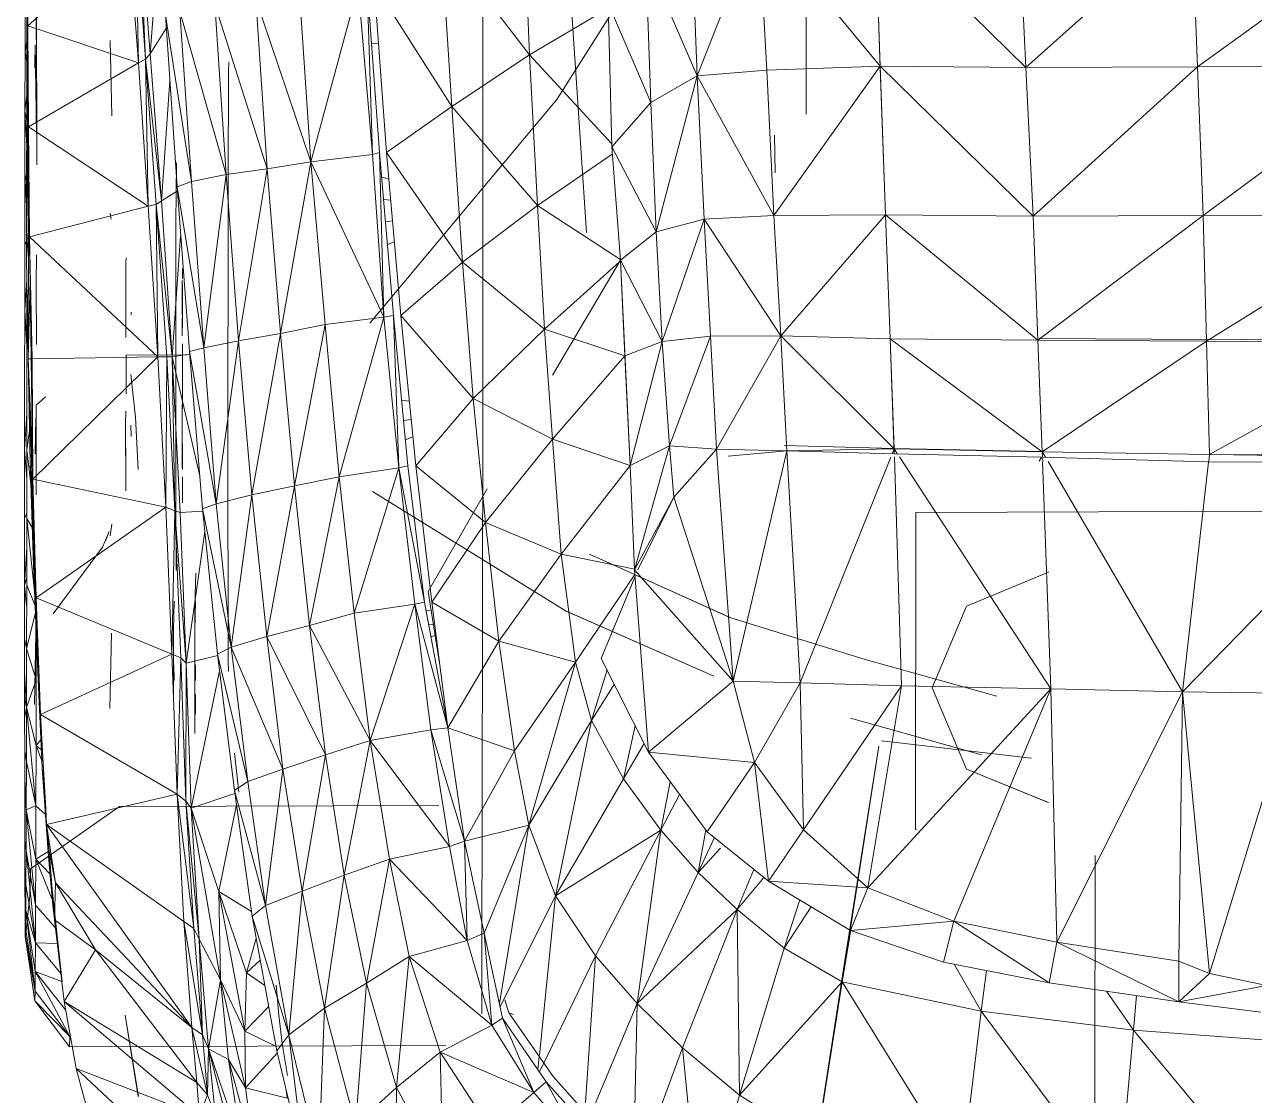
# Model space of a CAD drawing. Header units: inches. Extents: x -4830 to -242, y 9551 to 12925.
# Drawn here: x -4204.47 to -4177.73, y 10586.24 to 10609.52 of the extents above; entities that cross this region are included whole.
import ezdxf

# ---------------------------------------------------------------- set-up
doc = ezdxf.new("R2010")
doc.units = ezdxf.units.IN
doc.header["$MEASUREMENT"] = 0
for name, color, linetype, lineweight in [('0-1', 7, 'Continuous', 5), ('0-2', 7, 'Continuous', 9), ('A-GENM', 5, 'Continuous', 9)]:
    doc.layers.add(name, color=color, linetype=linetype, lineweight=lineweight)

# ---------------------------------------------------------------- blocks, each defined once
blk = doc.blocks.new('Land_Rover_Evoque_-_SUV_Car_Vehicle_Automobile_13067 - Land Rover EVOQUE_dwg-V132-FLOOR PLAN - 2ND FLOOR')
at = {"layer": 'A-GENM'}
for p, q in [((-0.70493, -0.70221), (-0.70488, -0.78237)), ((-0.68301, -0.70362), (-0.67916, -0.79449)), ((-0.66, -0.70821), (-0.64772, -0.89252)), ((-0.88853, -0.79396), (-0.88258, -0.71785)), ((-0.31355, -0.71899), (-0.40542, -0.80144)), ((-0.31068, -0.80109), (-0.31355, -0.71899)), ((-0.89641, -0.72459), (-0.89101, -0.79689)), ((-0.89641, -0.72459), (-0.89496, -0.79888)), ((-0.89444, -0.71971), (-0.89101, -0.79689)), ((-0.89444, -0.71971), (-0.88853, -0.79396)), ((-0.66407, -0.81902), (-0.60313, -0.72303)), ((-0.58661, -0.80599), (-0.58998, -0.72095)), ((-0.55266, -0.71985), (-0.58661, -0.80599)), ((-0.4857, -0.80074), (-0.55266, -0.71985)), ((-0.55266, -0.71985), (-0.5483, -0.80293)), ((-0.40542, -0.80144), (-0.48858, -0.71963)), ((-0.48858, -0.71963), (-0.4857, -0.80074)), ((-0.48858, -0.71963), (-0.4857, -0.80172)), ((-0.40542, -0.80144), (-0.40905, -0.71935)), ((-0.31068, -0.80109), (-0.19796, -0.71956)), ((-0.95607, -0.77845), (-0.9556, -0.72763)), ((-0.90035, -0.72849), (-0.95607, -0.77845)), ((-0.90035, -0.72849), (-0.89496, -0.79888)), ((-0.72787, -0.73105), (-0.67916, -0.79449)), ((-0.72787, -0.73105), (-0.72204, -0.82292)), ((-0.95098, -0.85518), (-0.9514, -0.73475)), ((-0.58661, -0.80599), (-0.61507, -0.74059)), ((-0.6122, -0.8207), (-0.61507, -0.74059)), ((-0.95098, -0.85518), (-0.95147, -0.75814)), ((-0.80614, -0.75961), (-0.7998, -0.85341)), ((-0.7998, -0.85341), (-0.77371, -0.7566)), ((-0.77371, -0.7566), (-0.76592, -0.8494)), ((-0.77371, -0.7566), (-0.76592, -0.8494)), ((-0.76878, -0.75561), (-0.76197, -0.84842)), ((-0.76878, -0.75561), (-0.76592, -0.8494)), ((-0.76485, -0.75557), (-0.75804, -0.8484)), ((-0.76485, -0.75557), (-0.72204, -0.82292)), ((-0.75804, -0.8484), (-0.76485, -0.75557)), ((-0.95754, -0.79286), (-0.95747, -0.76307)), ((-0.95655, -0.76316), (-0.95654, -0.79297)), ((-0.82392, -0.85739), (-0.85291, -0.76656)), ((-0.84657, -0.86039), (-0.85291, -0.76656)), ((-0.82392, -0.85739), (-0.83025, -0.76359)), ((-0.83025, -0.76359), (-0.7998, -0.85341)), ((-0.63577, -0.76604), (-0.63387, -0.84519)), ((-0.6122, -0.8207), (-0.63577, -0.76604)), ((-0.87371, -0.86728), (-0.88003, -0.77249)), ((-0.8658, -0.86433), (-0.88003, -0.77249)), ((-0.84657, -0.86039), (-0.87213, -0.77053)), ((-0.8658, -0.86433), (-0.87213, -0.77053)), ((-0.67916, -0.79449), (-0.6357, -0.76871)), ((-0.5265, -0.77144), (-0.52654, -0.82713)), ((-0.9561, -0.78725), (-0.95602, -0.77845)), ((-0.95602, -0.77845), (-0.9561, -0.78725)), ((-0.95607, -0.77845), (-0.9561, -0.78725)), ((-0.89496, -0.79888), (-0.95607, -0.77845)), ((-0.95607, -0.77845), (-0.95558, -0.83419)), ((-0.88853, -0.79396), (-0.87956, -0.77954)), ((-0.95754, -0.79286), (-0.95654, -0.78694)), ((-0.95601, -0.78464), (-0.9561, -0.78725)), ((-0.91058, -0.7866), (-0.90969, -0.82808)), ((-0.7049, -0.88014), (-0.70488, -0.78237)), ((-0.95761, -0.82549), (-0.95754, -0.79286)), ((-0.95654, -0.79838), (-0.95754, -0.79286)), ((-0.95654, -0.79297), (-0.95599, -0.78734)), ((-0.95654, -0.79297), (-0.95596, -0.79069)), ((-0.95654, -0.79297), (-0.95652, -0.82562)), ((-0.95619, -0.8048), (-0.9561, -0.78725)), ((-0.95612, -0.84005), (-0.9561, -0.78725)), ((-0.9561, -0.78725), (-0.95612, -0.84005)), ((-0.95558, -0.83419), (-0.9561, -0.78725)), ((-0.956, -0.79636), (-0.95594, -0.79344)), ((-0.95124, -0.83798), (-0.95206, -0.78886)), ((-0.95134, -0.82205), (-0.95206, -0.78886)), ((-0.76637, -0.78838), (-0.76247, -0.788)), ((-0.89496, -0.79888), (-0.95558, -0.83419)), ((-0.95216, -0.79441), (-0.95214, -0.80163)), ((-0.89101, -0.79689), (-0.89496, -0.79888)), ((-0.89496, -0.79888), (-0.88958, -0.87804)), ((-0.89101, -0.79689), (-0.88853, -0.79396)), ((-0.89101, -0.79689), (-0.88958, -0.87804)), ((-0.89101, -0.79689), (-0.88514, -0.87701)), ((-0.89101, -0.79689), (-0.88218, -0.8751)), ((-0.88853, -0.79396), (-0.88218, -0.8751)), ((-0.84523, -0.80383), (-0.84511, -0.79823)), ((-0.67916, -0.79449), (-0.72204, -0.82292)), ((-0.67916, -0.79449), (-0.67479, -0.87753)), ((-0.67916, -0.79449), (-0.63392, -0.8434)), ((-0.19619, -0.80067), (-0.31068, -0.80109)), ((-0.19619, -0.80067), (-0.30755, -0.88315)), ((-0.95668, -0.85565), (-0.95619, -0.8048)), ((-0.95619, -0.8048), (-0.95611, -0.80103)), ((-0.95619, -0.8048), (-0.95612, -0.84005)), ((-0.84531, -0.82068), (-0.84523, -0.80383)), ((-0.58661, -0.80599), (-0.6122, -0.8207)), ((-0.58661, -0.80599), (-0.60932, -0.89203)), ((-0.5483, -0.80293), (-0.58661, -0.80599)), ((-0.54444, -0.88303), (-0.58661, -0.80599)), ((-0.58275, -0.88512), (-0.58661, -0.80599)), ((-0.4857, -0.80074), (-0.5483, -0.80293)), ((-0.5483, -0.80293), (-0.54444, -0.88303)), ((-0.4857, -0.80074), (-0.54444, -0.88303)), ((-0.40132, -0.8835), (-0.4857, -0.80074)), ((-0.40542, -0.80144), (-0.4857, -0.80074)), ((-0.4857, -0.80074), (-0.48282, -0.88282)), ((-0.4857, -0.80172), (-0.48282, -0.88282)), ((-0.31068, -0.80109), (-0.40542, -0.80144)), ((-0.40132, -0.8835), (-0.40542, -0.80144)), ((-0.31068, -0.80109), (-0.40132, -0.8835)), ((-0.30755, -0.88315), (-0.31068, -0.80109)), ((-0.87763, -0.80857), (-0.88218, -0.8751)), ((-0.95761, -0.82549), (-0.95652, -0.81674)), ((-0.84539, -0.84742), (-0.84531, -0.82068)), ((-0.76722, -0.94253), (-0.66407, -0.81902)), ((-0.6122, -0.8207), (-0.63387, -0.84519)), ((-0.60932, -0.89203), (-0.6122, -0.8207)), ((-0.95765, -0.86041), (-0.95761, -0.82549)), ((-0.95658, -0.84461), (-0.95761, -0.82549)), ((-0.95761, -0.82549), (-0.95652, -0.83044)), ((-0.95652, -0.82562), (-0.95651, -0.83809)), ((-0.72204, -0.82292), (-0.75804, -0.8484)), ((-0.72204, -0.82292), (-0.67479, -0.87753)), ((-0.72204, -0.82292), (-0.71621, -0.90891)), ((-0.95558, -0.83419), (-0.95612, -0.84005)), ((-0.95558, -0.83419), (-0.95563, -0.89184)), ((-0.88958, -0.87804), (-0.95558, -0.83419)), ((-0.95558, -0.83419), (-0.9551, -0.89479)), ((-0.95671, -0.90745), (-0.95612, -0.84005)), ((-0.95668, -0.85565), (-0.95612, -0.84005)), ((-0.95563, -0.89184), (-0.95612, -0.84005)), ((-0.95612, -0.84005), (-0.95563, -0.89184)), ((-0.54366, -0.85949), (-0.54395, -0.83886)), ((-0.84549, -0.88225), (-0.84539, -0.84742)), ((-0.63387, -0.84519), (-0.62903, -0.90772)), ((-0.60932, -0.89203), (-0.63387, -0.84519)), ((-0.87427, -0.88721), (-0.87407, -0.85403)), ((-0.82392, -0.85739), (-0.7998, -0.85341)), ((-0.81661, -0.94826), (-0.7998, -0.85341)), ((-0.7998, -0.85341), (-0.76592, -0.8494)), ((-0.7998, -0.85341), (-0.79201, -0.94332)), ((-0.7998, -0.85341), (-0.75959, -0.93929)), ((-0.76592, -0.8494), (-0.76197, -0.84842)), ((-0.76592, -0.8494), (-0.75959, -0.93929)), ((-0.76592, -0.8494), (-0.75959, -0.93929)), ((-0.76197, -0.84842), (-0.75417, -0.93828)), ((-0.76197, -0.84842), (-0.75959, -0.93929)), ((-0.75804, -0.8484), (-0.75024, -0.9383)), ((-0.71621, -0.90891), (-0.75804, -0.8484)), ((-0.75024, -0.9383), (-0.75804, -0.8484)), ((-0.67479, -0.87753), (-0.63356, -0.84927)), ((-0.95765, -0.86041), (-0.9577, -0.8972)), ((-0.95765, -0.86041), (-0.95669, -0.87789)), ((-0.95765, -0.86041), (-0.95669, -0.86373)), ((-0.95671, -0.90745), (-0.95668, -0.85565)), ((-0.84657, -0.86039), (-0.8658, -0.86433)), ((-0.85898, -0.95618), (-0.84657, -0.86039)), ((-0.82392, -0.85739), (-0.84657, -0.86039)), ((-0.83976, -0.95224), (-0.84657, -0.86039)), ((-0.83976, -0.95224), (-0.82392, -0.85739)), ((-0.81661, -0.94826), (-0.82392, -0.85739)), ((-0.75677, -0.86304), (-0.76082, -0.8617)), ((-0.8658, -0.86433), (-0.87371, -0.86728)), ((-0.8669, -0.95815), (-0.87371, -0.86728)), ((-0.85898, -0.95618), (-0.87371, -0.86728)), ((-0.85898, -0.95618), (-0.8658, -0.86433)), ((-0.88514, -0.87701), (-0.88218, -0.8751)), ((-0.87354, -0.86961), (-0.88218, -0.8751)), ((-0.87634, -0.96108), (-0.88218, -0.8751)), ((-0.75576, -0.87467), (-0.75973, -0.87424)), ((-0.88958, -0.87804), (-0.9551, -0.89479)), ((-0.91052, -0.88181), (-0.91003, -0.88517)), ((-0.88958, -0.87804), (-0.88514, -0.87701)), ((-0.88958, -0.87804), (-0.88423, -0.96108)), ((-0.88514, -0.87701), (-0.88423, -0.96108)), ((-0.88514, -0.87701), (-0.87932, -0.96108)), ((-0.88514, -0.87701), (-0.87634, -0.96108)), ((-0.67479, -0.87753), (-0.71621, -0.90891)), ((-0.70496, -0.99059), (-0.7049, -0.88014)), ((-0.67479, -0.87753), (-0.67093, -0.94593)), ((-0.67479, -0.87753), (-0.6288, -0.90753)), ((-0.87427, -0.88721), (-0.87439, -0.96634)), ((-0.84552, -0.92283), (-0.84549, -0.88225)), ((-0.75477, -0.88608), (-0.75866, -0.88654)), ((-0.58275, -0.88512), (-0.60932, -0.89203)), ((-0.58275, -0.88512), (-0.60592, -0.95261)), ((-0.54444, -0.88303), (-0.58275, -0.88512)), ((-0.54056, -0.94948), (-0.58275, -0.88512)), ((-0.57937, -0.94961), (-0.58275, -0.88512)), ((-0.48282, -0.88282), (-0.54444, -0.88303)), ((-0.54444, -0.88303), (-0.54056, -0.94948)), ((-0.48282, -0.88282), (-0.54056, -0.94948)), ((-0.39868, -0.9519), (-0.48282, -0.88282)), ((-0.40132, -0.8835), (-0.48282, -0.88282)), ((-0.48282, -0.88282), (-0.48017, -0.9512)), ((-0.48282, -0.88282), (-0.48017, -0.9512)), ((-0.30755, -0.88315), (-0.40132, -0.8835)), ((-0.39868, -0.9519), (-0.40132, -0.8835)), ((-0.30755, -0.88315), (-0.39868, -0.9519)), ((-0.19416, -0.88275), (-0.30755, -0.88315)), ((-0.30567, -0.95254), (-0.30755, -0.88315)), ((-0.19416, -0.88275), (-0.30567, -0.95254)), ((-0.95671, -0.90745), (-0.95563, -0.89184)), ((-0.95576, -0.96217), (-0.95563, -0.89184)), ((-0.95493, -0.90702), (-0.95563, -0.89184)), ((-0.95563, -0.89184), (-0.95493, -0.90701)), ((-0.9551, -0.89479), (-0.95563, -0.89184)), ((-0.9551, -0.89479), (-0.95464, -0.91336)), ((-0.9551, -0.89479), (-0.95417, -0.96222)), ((-0.88423, -0.96108), (-0.9551, -0.89479)), ((-0.9551, -0.89479), (-0.95368, -0.96221)), ((-0.87634, -0.96108), (-0.87169, -0.89424)), ((-0.60932, -0.89203), (-0.62903, -0.90772)), ((-0.60932, -0.89203), (-0.60592, -0.95261)), ((-0.9577, -0.8972), (-0.95774, -0.93516)), ((-0.9577, -0.8972), (-0.9567, -0.89954)), ((-0.75757, -0.89905), (-0.75376, -0.89769)), ((-0.95576, -0.96217), (-0.95671, -0.90745)), ((-0.95128, -0.90483), (-0.95133, -0.92057)), ((-0.90186, -0.90906), (-0.90187, -0.92074)), ((-0.90182, -0.90651), (-0.90186, -0.90906)), ((-0.71621, -0.90891), (-0.75024, -0.9383)), ((-0.71621, -0.90891), (-0.67093, -0.94593)), ((-0.71621, -0.90891), (-0.71038, -0.98414)), ((-0.67093, -0.94593), (-0.62958, -0.90864)), ((-0.62903, -0.90772), (-0.66652, -0.97131)), ((-0.62903, -0.90772), (-0.62663, -0.9605)), ((-0.60592, -0.95261), (-0.62903, -0.90772)), ((-0.62663, -0.9605), (-0.62903, -0.90772)), ((-0.62371, -1.02105), (-0.62903, -0.90772)), ((-0.87063, -0.91803), (-0.87068, -0.91209)), ((-0.95653, -0.91885), (-0.95774, -0.93516)), ((-0.95653, -0.91799), (-0.95654, -0.93531)), ((-0.95576, -0.96217), (-0.95477, -0.91889)), ((-0.95133, -0.92057), (-0.95129, -0.95423)), ((-0.90186, -0.92988), (-0.90187, -0.92074)), ((-0.87079, -0.9381), (-0.87078, -0.91894)), ((-0.87076, -0.92253), (-0.87078, -0.91894)), ((-0.87074, -0.93029), (-0.87076, -0.92253)), ((-0.84558, -0.96638), (-0.84552, -0.92283)), ((-0.90198, -0.92608), (-0.902, -0.93103)), ((-0.95777, -0.97373), (-0.95774, -0.93516)), ((-0.95653, -0.95509), (-0.95774, -0.93516)), ((-0.95627, -0.93297), (-0.95654, -0.93531)), ((-0.95653, -0.97386), (-0.95654, -0.93531)), ((-0.95618, -0.93786), (-0.95654, -0.93531)), ((-0.902, -0.93103), (-0.90201, -0.94325)), ((-0.87077, -0.94945), (-0.87074, -0.93029)), ((-0.87075, -0.94014), (-0.87074, -0.93029)), ((-0.89896, -0.93786), (-0.89892, -0.93647)), ((-0.87077, -0.94945), (-0.87075, -0.94014)), ((-0.79201, -0.94332), (-0.75959, -0.93929)), ((-0.7842, -1.02732), (-0.75959, -0.93929)), ((-0.75959, -0.93929), (-0.75417, -0.93828)), ((-0.75959, -0.93929), (-0.75129, -1.02234)), ((-0.75959, -0.93929), (-0.75129, -1.02234)), ((-0.75417, -0.93828), (-0.74638, -1.02135)), ((-0.75417, -0.93828), (-0.75129, -1.02234)), ((-0.75024, -0.9383), (-0.74195, -1.02132)), ((-0.71038, -0.98414), (-0.75024, -0.9383)), ((-0.74195, -1.02132), (-0.75024, -0.9383)), ((-0.90201, -0.94325), (-0.902, -0.95047)), ((-0.83976, -0.95224), (-0.81661, -0.94826)), ((-0.83245, -1.03726), (-0.81661, -0.94826)), ((-0.81661, -0.94826), (-0.79201, -0.94332)), ((-0.80882, -1.03229), (-0.81661, -0.94826)), ((-0.80882, -1.03229), (-0.79201, -0.94332)), ((-0.79201, -0.94332), (-0.7842, -1.02732)), ((-0.67093, -0.94593), (-0.71038, -0.98414)), ((-0.67093, -0.94593), (-0.66655, -1.00649)), ((-0.67093, -0.94593), (-0.62663, -0.9605)), ((-0.57937, -0.94961), (-0.60592, -0.95261)), ((-0.57937, -0.94961), (-0.60204, -1.01027)), ((-0.54056, -0.94948), (-0.57937, -0.94961)), ((-0.57599, -1.01214), (-0.57937, -0.94961)), ((-0.57599, -1.01214), (-0.54056, -0.94948)), ((-0.47802, -1.01181), (-0.54056, -0.94948)), ((-0.48017, -0.9512), (-0.54056, -0.94948)), ((-0.53718, -1.013), (-0.54056, -0.94948)), ((-0.45688, -0.94917), (-0.45692, -0.94917)), ((-0.87062, -0.97069), (-0.87061, -0.95397)), ((-0.85898, -0.95618), (-0.8669, -0.95815)), ((-0.83976, -0.95224), (-0.85898, -0.95618)), ((-0.85217, -1.04219), (-0.85898, -0.95618)), ((-0.85217, -1.04219), (-0.83976, -0.95224)), ((-0.83245, -1.03726), (-0.83976, -0.95224)), ((-0.60592, -0.95261), (-0.62663, -0.9605)), ((-0.60592, -0.95261), (-0.62371, -1.02105)), ((-0.60592, -0.95261), (-0.60204, -1.01027)), ((-0.47802, -1.01472), (-0.48019, -0.95121)), ((-0.39629, -1.01346), (-0.48017, -0.9512)), ((-0.47802, -1.01181), (-0.48017, -0.9512)), ((-0.39868, -0.9519), (-0.48017, -0.9512)), ((-0.47802, -1.01472), (-0.48017, -0.9512)), ((-0.39629, -1.01346), (-0.39868, -0.9519)), ((-0.30567, -0.95254), (-0.39868, -0.9519)), ((-0.39772, -0.95092), (-0.30472, -0.95155)), ((-0.39629, -1.01346), (-0.30567, -0.95254)), ((-0.304, -1.01509), (-0.30567, -0.95254)), ((-0.193, -0.95311), (-0.30567, -0.95254)), ((-0.19721, -0.95213), (-0.30469, -0.95154)), ((-0.304, -1.01509), (-0.193, -0.95311)), ((-0.95482, -1.01985), (-0.95576, -0.96217)), ((-0.95576, -0.96217), (-0.95328, -1.04235)), ((-0.95576, -0.96217), (-0.95339, -1.01926)), ((-0.95576, -0.96217), (-0.95417, -0.96222)), ((-0.95368, -0.96221), (-0.95417, -0.96222)), ((-0.95417, -0.96266), (-0.95417, -0.96222)), ((-0.95417, -0.96222), (-0.95417, -0.96266)), ((-0.95323, -1.02867), (-0.95417, -0.96222)), ((-0.88423, -0.96108), (-0.95368, -0.96221)), ((-0.95368, -0.96221), (-0.95323, -1.02867)), ((-0.88423, -0.96108), (-0.95323, -1.02867)), ((-0.90182, -0.97078), (-0.90181, -0.96017)), ((-0.90181, -0.96017), (-0.86822, -0.96003)), ((-0.88423, -0.96108), (-0.87932, -0.96108)), ((-0.88423, -0.96108), (-0.87988, -1.04414)), ((-0.87932, -0.96108), (-0.87988, -1.04414)), ((-0.87932, -0.96108), (-0.87495, -1.04609)), ((-0.87932, -0.96108), (-0.87634, -0.96108)), ((-0.87634, -0.96108), (-0.86678, -0.9596)), ((-0.87495, -1.04609), (-0.87634, -0.96108)), ((-0.86112, -1.02679), (-0.87634, -0.96108)), ((-0.872, -1.04706), (-0.87634, -0.96108)), ((-0.85958, -1.04508), (-0.8669, -0.95815)), ((-0.85217, -1.04219), (-0.8669, -0.95815)), ((-0.66655, -1.00649), (-0.62663, -0.9605)), ((-0.62663, -0.9605), (-0.62371, -1.02105)), ((-0.62371, -1.02105), (-0.62663, -0.9605)), ((-0.62371, -1.02105), (-0.62663, -0.9605)), ((-0.87439, -0.96634), (-0.87437, -1.04553)), ((-0.84559, -1.00992), (-0.84558, -0.96638)), ((-0.95777, -0.97373), (-0.95777, -1.01229)), ((-0.95653, -0.97386), (-0.95657, -1.01245)), ((-0.90183, -0.98145), (-0.90182, -0.97078)), ((-0.89662, -0.99434), (-0.89915, -0.97078)), ((-0.87062, -0.97069), (-0.87064, -0.98739)), ((-0.95133, -0.98776), (-0.94626, -0.98312)), ((-0.90183, -0.98145), (-0.9018, -0.98146)), ((-0.9514, -1.02149), (-0.95133, -0.98776)), ((-0.87085, -0.98757), (-0.87082, -1.00318)), ((-0.87062, -0.98997), (-0.8706, -0.98737)), ((-0.74552, -0.98553), (-0.74979, -0.985)), ((-0.71038, -0.98414), (-0.74195, -1.02132)), ((-0.71038, -0.98414), (-0.66655, -1.00649)), ((-0.71038, -0.98414), (-0.70355, -1.05252)), ((-0.70508, -1.10494), (-0.70496, -0.99059)), ((-0.95777, -1.01229), (-0.95655, -0.99233)), ((-0.95164, -0.99471), (-0.9519, -1.01471)), ((-0.90203, -0.99105), (-0.90204, -0.99825)), ((-0.89506, -1.02321), (-0.89662, -0.99434)), ((-0.89661, -0.99435), (-0.89506, -1.02321)), ((-0.87079, -0.99186), (-0.8708, -1.01105)), ((-0.87079, -0.99186), (-0.87079, -1.00119)), ((-0.74451, -0.99567), (-0.74874, -0.99622)), ((-0.95511, -1.00197), (-0.95657, -1.01245)), ((-0.90206, -1.01048), (-0.90204, -0.99825)), ((-0.89899, -1.00509), (-0.89915, -0.99883)), ((-0.89899, -1.00509), (-0.89902, -1.00368)), ((-0.87082, -1.00318), (-0.87083, -1.02236)), ((-0.8708, -1.01105), (-0.87079, -1.00119)), ((-0.90204, -1.01549), (-0.90206, -1.01048)), ((-0.87073, -1.02332), (-0.87069, -1.009)), ((-0.87069, -1.009), (-0.87067, -1.01737)), ((-0.84559, -1.00992), (-0.8456, -1.05054)), ((-0.74773, -1.00692), (-0.74355, -1.00532)), ((-0.66655, -1.00649), (-0.70355, -1.05252)), ((-0.66655, -1.00649), (-0.6617, -1.07002)), ((-0.66655, -1.00649), (-0.62371, -1.02105)), ((-0.62371, -1.02105), (-0.60204, -1.01027)), ((-0.62131, -1.07872), (-0.60204, -1.01027)), ((-0.57599, -1.01214), (-0.60204, -1.01027)), ((-0.5996, -1.03859), (-0.60204, -1.01027)), ((-0.47804, -1.01177), (-0.5387, -1.01002)), ((-0.95777, -1.01229), (-0.9578, -1.05025)), ((-0.95777, -1.01229), (-0.95659, -1.02862)), ((-0.95657, -1.01245), (-0.95661, -1.05039)), ((-0.95443, -1.03137), (-0.95657, -1.01245)), ((-0.90195, -1.02085), (-0.90194, -1.01169)), ((-0.57599, -1.01214), (-0.5996, -1.03859)), ((-0.57599, -1.01214), (-0.5996, -1.03859)), ((-0.56677, -1.14013), (-0.57599, -1.01214)), ((-0.57599, -1.01214), (-0.53718, -1.013)), ((-0.53718, -1.013), (-0.57599, -1.01214)), ((-0.53718, -1.013), (-0.56966, -1.01599)), ((-0.56677, -1.14013), (-0.53718, -1.013)), ((-0.47802, -1.01181), (-0.53718, -1.013)), ((-0.52993, -1.14096), (-0.53718, -1.013)), ((-0.47802, -1.01472), (-0.53718, -1.013)), ((-0.47987, -1.01641), (-0.52993, -1.14096)), ((-0.47802, -1.01181), (-0.47918, -1.01468)), ((-0.3963, -1.01343), (-0.4781, -1.01177)), ((-0.47802, -1.01472), (-0.47804, -1.01177)), ((-0.39629, -1.01346), (-0.47802, -1.01181)), ((-0.39629, -1.01346), (-0.47802, -1.01181)), ((-0.47802, -1.01181), (-0.4761, -1.01476)), ((-0.47802, -1.01181), (-0.47793, -1.01472)), ((-0.39677, -1.0164), (-0.47802, -1.01472)), ((-0.47788, -1.01626), (-0.47396, -1.14271)), ((-0.4751, -1.01629), (-0.39148, -1.14441)), ((-0.39804, -1.01873), (-0.39677, -1.0164)), ((-0.30522, -1.01899), (-0.39677, -1.0164)), ((-0.3957, -1.01877), (-0.39677, -1.0164)), ((-0.304, -1.01509), (-0.39629, -1.01346)), ((-0.304, -1.01509), (-0.39629, -1.01346)), ((-0.39629, -1.01346), (-0.39454, -1.01646)), ((-0.39629, -1.01346), (-0.39618, -1.01642)), ((-0.19193, -1.01564), (-0.31882, -1.14607)), ((-0.304, -1.01509), (-0.30444, -1.019)), ((-0.19193, -1.01564), (-0.304, -1.01509)), ((-0.19184, -1.0166), (-0.304, -1.01509)), ((-0.19193, -1.01564), (-0.304, -1.01509)), ((-0.30376, -1.01508), (-0.1919, -1.01661)), ((-0.95292, -1.07649), (-0.95482, -1.01985)), ((-0.95482, -1.01985), (-0.95186, -1.08925)), ((-0.95482, -1.01985), (-0.95328, -1.04235)), ((-0.95323, -1.02867), (-0.95324, -1.02282)), ((-0.9514, -1.02149), (-0.95135, -1.03725)), ((-0.90195, -1.03252), (-0.90195, -1.02085)), ((-0.87083, -1.02236), (-0.87082, -1.01881)), ((-0.7842, -1.02732), (-0.75129, -1.02234)), ((-0.77591, -1.10256), (-0.75129, -1.02234)), ((-0.75129, -1.02234), (-0.74638, -1.02135)), ((-0.75129, -1.02234), (-0.74251, -1.09758)), ((-0.75129, -1.02234), (-0.74251, -1.09758)), ((-0.75129, -1.02234), (-0.73708, -1.09657)), ((-0.74638, -1.02135), (-0.73708, -1.09657)), ((-0.74195, -1.02132), (-0.73315, -1.09655)), ((-0.70355, -1.05252), (-0.74195, -1.02132)), ((-0.73315, -1.09655), (-0.74195, -1.02132)), ((-0.6617, -1.07002), (-0.62371, -1.02105)), ((-0.6617, -1.07002), (-0.62371, -1.02105)), ((-0.62131, -1.07872), (-0.62371, -1.02105)), ((-0.39609, -1.01879), (-0.39148, -1.14441)), ((-0.39311, -1.0189), (-0.31882, -1.14607)), ((-0.30448, -1.01932), (-0.31882, -1.14607)), ((-0.26444, -1.0192), (-0.30522, -1.01899)), ((-0.95323, -1.02867), (-0.95328, -1.04235)), ((-0.87988, -1.04414), (-0.95323, -1.02867)), ((-0.95323, -1.02867), (-0.95134, -1.09414)), ((-0.87072, -1.04167), (-0.87069, -1.02733)), ((-0.8707, -1.0362), (-0.87069, -1.02733)), ((-0.80882, -1.03229), (-0.7842, -1.02732)), ((-0.80051, -1.10944), (-0.7842, -1.02732)), ((-0.7842, -1.02732), (-0.77591, -1.10256)), ((-0.90193, -1.03508), (-0.90195, -1.03252)), ((-0.87072, -1.04167), (-0.8707, -1.0362)), ((-0.83245, -1.03726), (-0.85217, -1.04219)), ((-0.84386, -1.12131), (-0.83245, -1.03726)), ((-0.83245, -1.03726), (-0.80882, -1.03229)), ((-0.82417, -1.11538), (-0.83245, -1.03726)), ((-0.82417, -1.11538), (-0.80882, -1.03229)), ((-0.80051, -1.10944), (-0.80882, -1.03229)), ((-0.76591, -1.03537), (-0.65894, -1.10143)), ((-0.70256, -1.03397), (-0.73514, -1.0907)), ((-0.95134, -1.09414), (-0.95328, -1.04235)), ((-0.95186, -1.08925), (-0.95323, -1.04389)), ((-0.95323, -1.04389), (-0.95186, -1.08925)), ((-0.87988, -1.04414), (-0.95134, -1.09414)), ((-0.87988, -1.04414), (-0.87495, -1.04609)), ((-0.87988, -1.04414), (-0.87652, -1.1252)), ((-0.85217, -1.04219), (-0.85958, -1.04508)), ((-0.84386, -1.12131), (-0.85217, -1.04219)), ((-0.5996, -1.03859), (-0.62131, -1.07872)), ((-0.61935, -1.07873), (-0.5996, -1.03859)), ((-0.56677, -1.14013), (-0.5996, -1.03859)), ((0.46306, -1.04358), (-0.46612, -1.04702)), ((-0.95661, -1.04746), (-0.9578, -1.05025)), ((-0.9578, -1.05025), (-0.95779, -1.08703)), ((-0.95661, -1.05039), (-0.95665, -1.08719)), ((-0.95234, -1.09064), (-0.95661, -1.05039)), ((-0.95362, -1.05534), (-0.95661, -1.05039)), ((-0.87495, -1.04609), (-0.87652, -1.1252)), ((-0.87495, -1.04609), (-0.87161, -1.12716)), ((-0.87495, -1.04609), (-0.86865, -1.13009)), ((-0.87495, -1.04609), (-0.872, -1.04706)), ((-0.87437, -1.04553), (-0.87424, -1.07882)), ((-0.85947, -1.04623), (-0.872, -1.04706)), ((-0.86865, -1.13009), (-0.872, -1.04706)), ((-0.85128, -1.12523), (-0.85958, -1.04508)), ((-0.84386, -1.12131), (-0.85958, -1.04508)), ((-0.8456, -1.05054), (-0.84556, -1.08534)), ((-0.46612, -1.04702), (-0.46623, -1.22195)), ((-0.91108, -1.05751), (-0.91525, -1.06713)), ((-0.91322, -1.06263), (-0.91108, -1.05751)), ((-0.91063, -1.05997), (-0.90971, -1.05352)), ((-0.86865, -1.13009), (-0.8583, -1.0575)), ((-0.70355, -1.05252), (-0.73315, -1.09655)), ((-0.70355, -1.05252), (-0.6617, -1.07002)), ((-0.70355, -1.05252), (-0.69621, -1.11797)), ((-0.95663, -1.06624), (-0.95779, -1.08703)), ((-0.91481, -1.06617), (-0.94199, -1.10287)), ((-0.91525, -1.06713), (-0.91481, -1.06617)), ((-0.6617, -1.07002), (-0.69621, -1.11797)), ((-0.6617, -1.07002), (-0.69621, -1.11797)), ((-0.65386, -1.12961), (-0.6617, -1.07002)), ((-0.6617, -1.07002), (-0.62112, -1.07836)), ((-0.64615, -1.0701), (-0.56855, -1.10504)), ((-0.64615, -1.0701), (-0.56863, -1.105)), ((-0.95053, -1.13513), (-0.95292, -1.07649)), ((-0.95292, -1.07649), (-0.95186, -1.08925)), ((-0.62131, -1.07872), (-0.61355, -1.17936)), ((-0.56677, -1.14013), (-0.62131, -1.07872)), ((-0.95779, -1.08703), (-0.95664, -1.08305)), ((-0.86385, -1.09851), (-0.86339, -1.08052)), ((-0.84556, -1.08534), (-0.84551, -1.11207)), ((-0.65386, -1.12961), (-0.62111, -1.08132)), ((-0.621, -1.08271), (-0.63958, -1.12763)), ((-0.43807, -1.09866), (-0.3929, -1.07994)), ((-0.39265, -1.08), (-0.3929, -1.07994)), ((-0.95779, -1.08703), (-0.9578, -1.12197)), ((-0.95779, -1.08703), (-0.95667, -1.0985)), ((-0.95665, -1.08719), (-0.9567, -1.1221)), ((-0.95202, -1.09854), (-0.95665, -1.08719)), ((-0.94949, -1.15178), (-0.95186, -1.08925)), ((-0.95053, -1.13513), (-0.95186, -1.08925)), ((-0.95134, -1.09414), (-0.95186, -1.08925)), ((-0.72875, -1.13125), (-0.73514, -1.0907)), ((-0.95134, -1.09414), (-0.87652, -1.1252)), ((-0.95134, -1.09414), (-0.94896, -1.15859)), ((-0.95134, -1.09414), (-0.94949, -1.15178)), ((-0.87568, -1.1121), (-0.87527, -1.09603)), ((-0.86388, -1.15385), (-0.86385, -1.09851)), ((-0.86384, -1.11207), (-0.86342, -1.09598)), ((-0.77591, -1.10256), (-0.74251, -1.09758)), ((-0.76711, -1.17289), (-0.74251, -1.09758)), ((-0.73708, -1.09657), (-0.74251, -1.09758)), ((-0.74251, -1.09758), (-0.7337, -1.1669)), ((-0.74251, -1.09758), (-0.7337, -1.1669)), ((-0.72436, -1.16592), (-0.74251, -1.09758)), ((-0.72436, -1.16592), (-0.73708, -1.09657)), ((-0.73315, -1.09655), (-0.72436, -1.16592)), ((-0.69621, -1.11797), (-0.73315, -1.09655)), ((-0.72436, -1.16592), (-0.73315, -1.09655)), ((-0.43807, -1.09866), (-0.457, -1.1437)), ((-0.95186, -1.10245), (-0.9567, -1.1221)), ((-0.9523, -1.15304), (-0.95143, -1.10393)), ((-0.80051, -1.10944), (-0.77591, -1.10256)), ((-0.77591, -1.10256), (-0.76711, -1.17289)), ((-0.73346, -1.10134), (-0.73627, -1.10098)), ((-0.70508, -1.10494), (-0.70525, -1.21043)), ((-0.65894, -1.10143), (-0.57748, -1.13728)), ((-0.57748, -1.13728), (-0.65886, -1.10145)), ((-0.56863, -1.105), (-0.49403, -1.12819)), ((-0.87569, -1.1423), (-0.87568, -1.1121)), ((-0.86384, -1.11207), (-0.86386, -1.14224)), ((-0.84544, -1.12894), (-0.84551, -1.11207)), ((-0.82417, -1.11538), (-0.80051, -1.10944)), ((-0.79174, -1.1808), (-0.80051, -1.10944)), ((-0.80051, -1.10944), (-0.76711, -1.17289)), ((-0.73232, -1.10862), (-0.73481, -1.10895)), ((-0.9567, -1.11698), (-0.9578, -1.12197)), ((-0.95139, -1.13932), (-0.95134, -1.11513)), ((-0.91083, -1.15515), (-0.90987, -1.11359)), ((-0.84386, -1.12131), (-0.82417, -1.11538)), ((-0.81536, -1.18865), (-0.82417, -1.11538)), ((-0.79174, -1.1808), (-0.82417, -1.11538)), ((-0.73358, -1.11567), (-0.73134, -1.11482)), ((-0.69621, -1.11797), (-0.72436, -1.16592)), ((-0.69621, -1.11797), (-0.72436, -1.16592)), ((-0.65386, -1.12961), (-0.69621, -1.11797)), ((-0.69621, -1.11797), (-0.68744, -1.17855)), ((-0.9578, -1.12197), (-0.95777, -1.15461)), ((-0.95678, -1.15471), (-0.9567, -1.1221)), ((-0.95139, -1.13932), (-0.9567, -1.1221)), ((-0.9505, -1.12512), (-0.94949, -1.15178)), ((-0.87652, -1.1252), (-0.94896, -1.15859)), ((-0.87652, -1.1252), (-0.87371, -1.2024)), ((-0.87652, -1.1252), (-0.87161, -1.12716)), ((-0.8512, -1.12587), (-0.86865, -1.13009)), ((-0.85129, -1.12512), (-0.85128, -1.12523)), ((-0.84386, -1.12131), (-0.85128, -1.12523)), ((-0.84202, -1.20045), (-0.85128, -1.12523)), ((-0.83457, -1.19554), (-0.85128, -1.12523)), ((-0.81536, -1.18865), (-0.84386, -1.12131)), ((-0.84386, -1.12131), (-0.83457, -1.19554)), ((-0.87535, -1.13974), (-0.87538, -1.13105)), ((-0.87371, -1.2024), (-0.87161, -1.12716)), ((-0.87161, -1.12716), (-0.86879, -1.2063)), ((-0.87161, -1.12716), (-0.86865, -1.13009)), ((-0.86879, -1.2063), (-0.86865, -1.13009)), ((-0.86582, -1.2102), (-0.86865, -1.13009)), ((-0.86351, -1.1397), (-0.86355, -1.131)), ((-0.84535, -1.13467), (-0.84544, -1.12894)), ((-0.65386, -1.12961), (-0.68744, -1.17855)), ((-0.65386, -1.12961), (-0.67961, -1.21957)), ((-0.65386, -1.12961), (-0.64507, -1.16183)), ((-0.61355, -1.17936), (-0.63958, -1.12763)), ((-0.61355, -1.17936), (-0.63958, -1.12763)), ((-0.49403, -1.12819), (-0.4214, -1.14843)), ((-0.95673, -1.13553), (-0.95777, -1.15461)), ((-0.95678, -1.15471), (-0.95139, -1.13932)), ((-0.95146, -1.17569), (-0.95139, -1.13932)), ((-0.94817, -1.18788), (-0.95053, -1.13513)), ((-0.95053, -1.13513), (-0.94614, -1.21035)), ((-0.95053, -1.13513), (-0.94949, -1.15178)), ((-0.86582, -1.2102), (-0.85044, -1.1353)), ((-0.64507, -1.16183), (-0.63643, -1.1339)), ((-0.87569, -1.1423), (-0.87567, -1.14672)), ((-0.87562, -1.15063), (-0.87567, -1.14672)), ((-0.86386, -1.14224), (-0.86384, -1.14666)), ((-0.86379, -1.15057), (-0.86384, -1.14666)), ((-0.64507, -1.16183), (-0.63242, -1.14186)), ((-0.56677, -1.14013), (-0.61355, -1.17936)), ((-0.56677, -1.14013), (-0.55501, -1.18505)), ((-0.56677, -1.14013), (-0.52993, -1.14096)), ((-0.55501, -1.18505), (-0.52993, -1.14096)), ((-0.52803, -1.22208), (-0.52993, -1.14096)), ((-0.47396, -1.14271), (-0.52993, -1.14096)), ((-0.52803, -1.22208), (-0.47396, -1.14271)), ((-0.49246, -1.25422), (-0.47396, -1.14271)), ((-0.49246, -1.25422), (-0.39148, -1.14441)), ((-0.39148, -1.14441), (-0.47396, -1.14271)), ((-0.457, -1.1437), (-0.43811, -1.18858)), ((-0.44512, -1.27262), (-0.39148, -1.14441)), ((-0.31882, -1.14607), (-0.39148, -1.14441)), ((-0.38816, -1.28412), (-0.39148, -1.14441)), ((-0.31882, -1.14607), (-0.38816, -1.28412)), ((-0.31882, -1.14607), (-0.32092, -1.29464)), ((-0.31882, -1.14607), (-0.30401, -1.30141)), ((-0.31882, -1.14607), (-0.25675, -1.14685)), ((-0.95777, -1.15461), (-0.95677, -1.14905)), ((-0.94614, -1.21035), (-0.94949, -1.15178)), ((-0.94949, -1.15178), (-0.94614, -1.21035)), ((-0.94896, -1.15859), (-0.94949, -1.15178)), ((-0.86354, -1.14725), (-0.86352, -1.15827)), ((-0.30401, -1.30141), (-0.25675, -1.14685)), ((-0.95775, -1.18443), (-0.95777, -1.15461)), ((-0.95679, -1.16054), (-0.95777, -1.15461)), ((-0.95684, -1.18451), (-0.95678, -1.15471)), ((-0.95155, -1.20894), (-0.95678, -1.15471)), ((-0.95678, -1.15471), (-0.95146, -1.17569)), ((-0.94896, -1.15859), (-0.87371, -1.2024)), ((-0.94896, -1.15859), (-0.94563, -1.21917)), ((-0.86385, -1.16291), (-0.86388, -1.15385)), ((-0.86379, -1.16903), (-0.86385, -1.16291)), ((-0.76711, -1.17289), (-0.7337, -1.1669)), ((-0.72436, -1.16592), (-0.7337, -1.1669)), ((-0.7337, -1.1669), (-0.72344, -1.23139)), ((-0.7337, -1.1669), (-0.72344, -1.23139)), ((-0.71507, -1.22842), (-0.7337, -1.1669)), ((-0.68744, -1.17855), (-0.72436, -1.16592)), ((-0.72436, -1.16592), (-0.71507, -1.22842)), ((-0.71507, -1.22842), (-0.72436, -1.16592)), ((-0.67961, -1.21957), (-0.64507, -1.16183)), ((-0.64507, -1.16183), (-0.6649, -1.25859)), ((-0.64507, -1.16183), (-0.62743, -1.19403)), ((-0.62743, -1.19403), (-0.62088, -1.1648)), ((-0.42976, -1.18073), (-0.50209, -1.1605)), ((-0.95146, -1.17569), (-0.94886, -1.17243)), ((-0.79174, -1.1808), (-0.76711, -1.17289)), ((-0.76711, -1.17289), (-0.78146, -1.24719)), ((-0.76711, -1.17289), (-0.75639, -1.23835)), ((-0.76711, -1.17289), (-0.72344, -1.23139)), ((-0.48495, -1.17301), (-0.40218, -1.18251)), ((-0.95683, -1.17849), (-0.95775, -1.18443)), ((-0.95155, -1.20894), (-0.95146, -1.17569)), ((-0.94834, -1.184), (-0.95146, -1.17569)), ((-0.95146, -1.17569), (-0.94861, -1.17792)), ((-0.83957, -1.20139), (-0.84206, -1.17986)), ((-0.68744, -1.17855), (-0.71507, -1.22842)), ((-0.68744, -1.17855), (-0.67961, -1.21957)), ((-0.62743, -1.19403), (-0.61601, -1.17448)), ((-0.62743, -1.19403), (-0.61601, -1.17448)), ((-0.61355, -1.17936), (-0.58115, -1.22321)), ((-0.61355, -1.17936), (-0.55501, -1.18505)), ((-0.50674, -1.30595), (-0.48642, -1.17595)), ((-0.5053, -1.29422), (-0.48642, -1.17595)), ((-0.95771, -1.21095), (-0.95775, -1.18443)), ((-0.95692, -1.21104), (-0.95684, -1.18451)), ((-0.95155, -1.20894), (-0.95684, -1.18451)), ((-0.81536, -1.18865), (-0.79174, -1.1808)), ((-0.79174, -1.1808), (-0.8046, -1.25606)), ((-0.79174, -1.1808), (-0.78146, -1.24719)), ((-0.55501, -1.18505), (-0.58115, -1.22321)), ((-0.54729, -1.25047), (-0.55501, -1.18505)), ((-0.52803, -1.22208), (-0.55501, -1.18505)), ((-0.94484, -1.23473), (-0.94817, -1.18788)), ((-0.94817, -1.18788), (-0.94586, -1.215)), ((-0.94817, -1.18788), (-0.94614, -1.21035)), ((-0.81536, -1.18865), (-0.83457, -1.19554)), ((-0.81536, -1.18865), (-0.82481, -1.2639)), ((-0.81536, -1.18865), (-0.8046, -1.25606)), ((-0.62743, -1.19403), (-0.6649, -1.25859)), ((-0.6649, -1.25859), (-0.62743, -1.19403)), ((-0.60682, -1.22229), (-0.62743, -1.19403)), ((-0.43789, -1.18866), (-0.43811, -1.18858)), ((-0.43811, -1.18858), (-0.39275, -1.20705)), ((-0.43811, -1.18858), (-0.39298, -1.20699)), ((-0.95771, -1.21095), (-0.95688, -1.19603)), ((-0.83457, -1.19554), (-0.84202, -1.20045)), ((-0.83223, -1.2698), (-0.84202, -1.20045)), ((-0.82481, -1.2639), (-0.84202, -1.20045)), ((-0.83457, -1.19554), (-0.82481, -1.2639)), ((-0.60682, -1.22229), (-0.60157, -1.19558)), ((-0.95771, -1.21095), (-0.95708, -1.20635)), ((-0.87371, -1.2024), (-0.94563, -1.21917)), ((-0.87371, -1.2024), (-0.86989, -1.2727)), ((-0.87371, -1.2024), (-0.86879, -1.2063)), ((-0.87371, -1.2024), (-0.86449, -1.27659)), ((-0.86879, -1.2063), (-0.86449, -1.27659)), ((-0.86879, -1.2063), (-0.86154, -1.28249)), ((-0.86879, -1.2063), (-0.86582, -1.2102)), ((-0.86582, -1.2102), (-0.84178, -1.20213)), ((-0.60682, -1.22229), (-0.59637, -1.20261)), ((-0.39275, -1.20705), (-0.39298, -1.20699)), ((-0.95771, -1.21095), (-0.95766, -1.23368)), ((-0.957, -1.23374), (-0.95692, -1.21104)), ((-0.95155, -1.20894), (-0.95692, -1.21104)), ((-0.95173, -1.26379), (-0.95692, -1.21104)), ((-0.95163, -1.23838), (-0.95692, -1.21104)), ((-0.90538, -1.20933), (-0.95447, -1.24371)), ((-0.95163, -1.23838), (-0.95155, -1.20894)), ((-0.94633, -1.21369), (-0.95155, -1.20894)), ((-0.94563, -1.21917), (-0.94614, -1.21035)), ((-0.72922, -1.20867), (-0.90544, -1.20931)), ((-0.90538, -1.20933), (-0.72922, -1.20867)), ((-0.86154, -1.28249), (-0.86582, -1.2102)), ((-0.84969, -1.30492), (-0.86582, -1.2102)), ((-0.86582, -1.2102), (-0.85056, -1.25612)), ((-0.85056, -1.25612), (-0.84093, -1.20815)), ((-0.70544, -1.28855), (-0.70525, -1.21043)), ((-0.94426, -1.23381), (-0.94563, -1.21917)), ((-0.94079, -1.2514), (-0.94563, -1.21917)), ((-0.94563, -1.21917), (-0.86989, -1.2727)), ((-0.94563, -1.21917), (-0.86561, -1.33131)), ((-0.67961, -1.21957), (-0.71507, -1.22842)), ((-0.67961, -1.21957), (-0.70431, -1.27919)), ((-0.67961, -1.21957), (-0.6958, -1.31795)), ((-0.67961, -1.21957), (-0.6649, -1.25859)), ((-0.60682, -1.22229), (-0.6649, -1.25859)), ((-0.60682, -1.22229), (-0.64284, -1.29174)), ((-0.60682, -1.22229), (-0.61978, -1.31805)), ((-0.60682, -1.22229), (-0.58623, -1.24566)), ((-0.58623, -1.24566), (-0.58186, -1.22224)), ((-0.58623, -1.24566), (-0.57715, -1.22643)), ((-0.54729, -1.25047), (-0.58115, -1.22321)), ((-0.54729, -1.25047), (-0.52803, -1.22208)), ((-0.52803, -1.22208), (-0.49246, -1.25422)), ((-0.46623, -1.22195), (-0.4657, -1.22215)), ((-0.95698, -1.22823), (-0.95766, -1.23368)), ((-0.95761, -1.25224), (-0.95766, -1.23368)), ((-0.95709, -1.25232), (-0.957, -1.23374)), ((-0.9518, -1.28454), (-0.957, -1.23374)), ((-0.95173, -1.26379), (-0.957, -1.23374)), ((-0.95163, -1.23838), (-0.94488, -1.23415)), ((-0.94484, -1.23473), (-0.94426, -1.23381)), ((-0.94484, -1.23473), (-0.941, -1.27477)), ((-0.94484, -1.23473), (-0.93704, -1.30603)), ((-0.94484, -1.23473), (-0.94233, -1.26213)), ((-0.94233, -1.26213), (-0.94426, -1.23381)), ((-0.94426, -1.23381), (-0.94233, -1.26213)), ((-0.94426, -1.23381), (-0.94079, -1.2514)), ((-0.94426, -1.23381), (-0.94134, -1.27191)), ((-0.75639, -1.23835), (-0.72344, -1.23139)), ((-0.71507, -1.22842), (-0.72344, -1.23139)), ((-0.72344, -1.23139), (-0.71365, -1.28316)), ((-0.72344, -1.23139), (-0.71365, -1.28316)), ((-0.70431, -1.27919), (-0.71507, -1.22842)), ((-0.71507, -1.22842), (-0.71365, -1.28316)), ((-0.70431, -1.27919), (-0.71507, -1.22842)), ((-0.58623, -1.24566), (-0.57373, -1.23221)), ((-0.95173, -1.26379), (-0.95163, -1.23838)), ((-0.94243, -1.26104), (-0.95163, -1.23838)), ((-0.95163, -1.23838), (-0.9437, -1.24656)), ((-0.78146, -1.24719), (-0.75639, -1.23835)), ((-0.75639, -1.23835), (-0.76923, -1.30678)), ((-0.75639, -1.23835), (-0.7456, -1.29205)), ((-0.75639, -1.23835), (-0.71365, -1.28316)), ((-0.36716, -1.26664), (-0.36704, -1.23635)), ((-0.95761, -1.25224), (-0.95706, -1.24757)), ((-0.95447, -1.24371), (-0.95499, -1.25862)), ((-0.78146, -1.24719), (-0.8046, -1.25606)), ((-0.78146, -1.24719), (-0.79238, -1.32051)), ((-0.78146, -1.24719), (-0.76923, -1.30678)), ((-0.61978, -1.31805), (-0.58623, -1.24566)), ((-0.58623, -1.24566), (-0.56463, -1.26609)), ((-0.56463, -1.26609), (-0.55539, -1.24395)), ((-0.56463, -1.26609), (-0.54986, -1.2484)), ((-0.95755, -1.26644), (-0.95761, -1.25224)), ((-0.95716, -1.26648), (-0.95709, -1.25232)), ((-0.9518, -1.28454), (-0.95709, -1.25232)), ((-0.94079, -1.2514), (-0.94134, -1.27191)), ((-0.94079, -1.2514), (-0.86561, -1.33131)), ((-0.94079, -1.2514), (-0.91872, -1.28846)), ((-0.54729, -1.25047), (-0.50212, -1.27768)), ((-0.54729, -1.25047), (-0.49246, -1.25422)), ((-0.49246, -1.25422), (-0.50212, -1.27768)), ((-0.49246, -1.25422), (-0.44512, -1.27262)), ((-0.95755, -1.26644), (-0.95713, -1.26005)), ((-0.95733, -1.28086), (-0.95499, -1.25862)), ((-0.94166, -1.26764), (-0.94233, -1.26213)), ((-0.94166, -1.26762), (-0.94233, -1.26213)), ((-0.94134, -1.27191), (-0.94233, -1.26213)), ((-0.8326, -1.26719), (-0.85056, -1.25612)), ((-0.84969, -1.30492), (-0.85056, -1.25612)), ((-0.83637, -1.33327), (-0.85056, -1.25612)), ((-0.85056, -1.25612), (-0.83529, -1.30101)), ((-0.82481, -1.2639), (-0.8046, -1.25606)), ((-0.8046, -1.25606), (-0.81209, -1.33523)), ((-0.79238, -1.32051), (-0.8046, -1.25606)), ((-0.6649, -1.25859), (-0.69537, -1.31991)), ((-0.6649, -1.25859), (-0.69537, -1.31991)), ((-0.6649, -1.25859), (-0.67374, -1.34659)), ((-0.6649, -1.25859), (-0.64284, -1.29174)), ((-0.53862, -1.2875), (-0.53011, -1.26082)), ((-0.95714, -1.26273), (-0.95755, -1.26644)), ((-0.95747, -1.27595), (-0.95755, -1.26644)), ((-0.95725, -1.27599), (-0.95716, -1.26648)), ((-0.95198, -1.31117), (-0.95716, -1.26648)), ((-0.95716, -1.26648), (-0.95189, -1.3004)), ((-0.95716, -1.26648), (-0.9518, -1.28454)), ((-0.9518, -1.28454), (-0.95173, -1.26379)), ((-0.94086, -1.27597), (-0.95173, -1.26379)), ((-0.82481, -1.2639), (-0.83223, -1.2698)), ((-0.82481, -1.2639), (-0.81209, -1.33523)), ((-0.61978, -1.31805), (-0.56463, -1.26609)), ((-0.56463, -1.26609), (-0.59476, -1.3424)), ((-0.56463, -1.26609), (-0.56336, -1.36865)), ((-0.56463, -1.26609), (-0.53862, -1.2875)), ((-0.52377, -1.26464), (-0.53862, -1.2875)), ((-0.36726, -1.3321), (-0.36716, -1.26664)), ((-0.95747, -1.27595), (-0.95722, -1.27259)), ((-0.93604, -1.31681), (-0.94134, -1.27191)), ((-0.91872, -1.28846), (-0.94134, -1.27191)), ((-0.941, -1.27477), (-0.93704, -1.30603)), ((-0.86989, -1.2727), (-0.86449, -1.27659)), ((-0.86989, -1.2727), (-0.85973, -1.33521)), ((-0.86989, -1.2727), (-0.86561, -1.33131)), ((-0.81854, -1.34403), (-0.83223, -1.2698)), ((-0.81209, -1.33523), (-0.83223, -1.2698)), ((-0.50212, -1.27768), (-0.44512, -1.27262)), ((-0.44512, -1.27262), (-0.45081, -1.29509)), ((-0.44512, -1.27262), (-0.39241, -1.30659)), ((-0.44512, -1.27262), (-0.38816, -1.28412)), ((-0.95747, -1.27595), (-0.95741, -1.28086)), ((-0.95215, -1.31651), (-0.95741, -1.28086)), ((-0.95683, -1.28425), (-0.95741, -1.28086)), ((-0.95733, -1.28086), (-0.95725, -1.27599)), ((-0.95215, -1.31651), (-0.95733, -1.28086)), ((-0.95733, -1.28086), (-0.95208, -1.31651)), ((-0.95733, -1.28086), (-0.95198, -1.31117)), ((-0.95198, -1.31117), (-0.95725, -1.27599)), ((-0.86449, -1.27659), (-0.85973, -1.33521)), ((-0.86449, -1.27659), (-0.86154, -1.28249)), ((-0.85973, -1.33521), (-0.86154, -1.28249)), ((-0.86154, -1.28249), (-0.85628, -1.34301)), ((-0.86154, -1.28249), (-0.84969, -1.30492)), ((-0.82999, -1.28197), (-0.83529, -1.30101)), ((-0.70431, -1.27919), (-0.71365, -1.28316)), ((-0.70431, -1.27919), (-0.69402, -1.32609)), ((-0.70431, -1.27919), (-0.69994, -1.33002)), ((-0.50199, -1.27748), (-0.50674, -1.30595)), ((-0.50212, -1.27768), (-0.45081, -1.29509)), ((-0.95189, -1.3004), (-0.9518, -1.28454)), ((-0.9518, -1.28454), (-0.93785, -1.30146)), ((-0.9518, -1.28454), (-0.9398, -1.28495)), ((-0.91872, -1.28846), (-0.93604, -1.31681)), ((-0.86561, -1.33131), (-0.91872, -1.28846)), ((-0.86277, -1.36155), (-0.91872, -1.28846)), ((-0.7456, -1.29205), (-0.71365, -1.28316)), ((-0.71365, -1.28316), (-0.69994, -1.33002)), ((-0.71365, -1.28316), (-0.69994, -1.33002)), ((-0.70544, -1.28855), (-0.70556, -1.32367)), ((-0.56336, -1.36865), (-0.53862, -1.2875)), ((-0.50674, -1.30595), (-0.53862, -1.2875)), ((-0.39241, -1.30659), (-0.38816, -1.28412)), ((-0.32092, -1.29464), (-0.38816, -1.28412)), ((-0.38816, -1.28412), (-0.321, -1.31708)), ((-0.82775, -1.2941), (-0.83529, -1.30101)), ((-0.76923, -1.30678), (-0.7456, -1.29205)), ((-0.75257, -1.36436), (-0.7456, -1.29205)), ((-0.72843, -1.34477), (-0.7456, -1.29205)), ((-0.7456, -1.29205), (-0.69994, -1.33002)), ((-0.64284, -1.29174), (-0.67116, -1.35047)), ((-0.64284, -1.29174), (-0.64915, -1.38453)), ((-0.64284, -1.29174), (-0.61978, -1.31805)), ((-0.51874, -1.38217), (-0.5053, -1.29422)), ((-0.45081, -1.29509), (-0.39241, -1.30659)), ((-0.32092, -1.29464), (-0.321, -1.31708)), ((-0.32092, -1.29464), (-0.30401, -1.30141)), ((-0.95198, -1.31117), (-0.95189, -1.3004)), ((-0.95189, -1.3004), (-0.9329, -1.33623)), ((-0.95189, -1.3004), (-0.93518, -1.32154)), ((-0.95189, -1.3004), (-0.93732, -1.30594)), ((-0.83637, -1.33327), (-0.83529, -1.30101)), ((-0.83529, -1.30101), (-0.82517, -1.30808)), ((-0.44488, -1.29625), (-0.42992, -1.32228)), ((-0.42713, -1.29975), (-0.42992, -1.32228)), ((-0.30401, -1.30141), (-0.321, -1.31708)), ((-0.30401, -1.30141), (-0.27236, -1.30813)), ((-0.85628, -1.34301), (-0.84969, -1.30492)), ((-0.84969, -1.30492), (-0.84537, -1.34888)), ((-0.84969, -1.30492), (-0.83596, -1.36452)), ((-0.84969, -1.30492), (-0.83637, -1.33327)), ((-0.8176, -1.32446), (-0.81902, -1.30785)), ((-0.76923, -1.30678), (-0.79238, -1.32051)), ((-0.77523, -1.38495), (-0.76923, -1.30678)), ((-0.75257, -1.36436), (-0.76923, -1.30678)), ((-0.50674, -1.30595), (-0.56336, -1.36865)), ((-0.50674, -1.30595), (-0.5207, -1.39492)), ((-0.52069, -1.39492), (-0.50674, -1.30595)), ((-0.52069, -1.39492), (-0.50674, -1.30595)), ((-0.50674, -1.30595), (-0.42992, -1.32228)), ((-0.50674, -1.30595), (-0.44092, -1.41222)), ((-0.39241, -1.30659), (-0.321, -1.31708)), ((-0.321, -1.31708), (-0.27236, -1.30813)), ((-0.95208, -1.31651), (-0.95198, -1.31117)), ((-0.95198, -1.31117), (-0.9329, -1.33623)), ((-0.69058, -1.32314), (-0.6928, -1.31602)), ((-0.346, -1.33276), (-0.36076, -1.31124)), ((-0.3442, -1.31367), (-0.346, -1.33276)), ((-0.95215, -1.31651), (-0.93311, -1.34186)), ((-0.93311, -1.34186), (-0.95208, -1.31651)), ((-0.95208, -1.31651), (-0.933, -1.34186)), ((-0.95208, -1.31651), (-0.9329, -1.33623)), ((-0.92929, -1.35389), (-0.93604, -1.31681)), ((-0.86277, -1.36155), (-0.93604, -1.31681)), ((-0.93604, -1.31681), (-0.86136, -1.3801)), ((-0.83637, -1.33327), (-0.82303, -1.3197)), ((-0.79238, -1.32051), (-0.81209, -1.33523)), ((-0.79238, -1.32051), (-0.79544, -1.40259)), ((-0.77523, -1.38495), (-0.79238, -1.32051)), ((-0.66608, -1.35823), (-0.69058, -1.32314)), ((-0.68801, -1.32413), (-0.69058, -1.32314)), ((-0.61978, -1.31805), (-0.6482, -1.38559)), ((-0.61978, -1.31805), (-0.62186, -1.41168)), ((-0.61978, -1.31805), (-0.59476, -1.3424)), ((-0.42992, -1.32228), (-0.44092, -1.41222)), ((-0.346, -1.33276), (-0.42992, -1.32228)), ((-0.42992, -1.32228), (-0.35429, -1.42359)), ((-0.321, -1.31708), (-0.2756, -1.32277)), ((-0.9024, -1.32443), (-0.89507, -1.36934)), ((-0.9024, -1.32443), (-0.89504, -1.36936)), ((-0.81567, -1.34007), (-0.8176, -1.32446)), ((-0.69994, -1.33002), (-0.69402, -1.32609)), ((-0.69402, -1.32609), (-0.67, -1.36117)), ((-0.69402, -1.32609), (-0.67689, -1.36706)), ((-0.933, -1.34186), (-0.9329, -1.33623)), ((-0.85973, -1.33521), (-0.86561, -1.33131)), ((-0.86561, -1.33131), (-0.85688, -1.36838)), ((-0.86561, -1.33131), (-0.86277, -1.36155)), ((-0.85973, -1.33521), (-0.85688, -1.36838)), ((-0.85973, -1.33521), (-0.85628, -1.34301)), ((-0.83596, -1.36452), (-0.83637, -1.33327)), ((-0.83637, -1.33327), (-0.81898, -1.34167)), ((-0.81209, -1.33523), (-0.81854, -1.34403)), ((-0.81209, -1.33523), (-0.79544, -1.40259)), ((-0.81209, -1.33523), (-0.80287, -1.41045)), ((-0.72843, -1.34477), (-0.69994, -1.33002)), ((-0.69994, -1.33002), (-0.67689, -1.36706)), ((-0.69994, -1.33002), (-0.67689, -1.36706)), ((-0.36726, -1.3321), (-0.36732, -1.41616)), ((-0.346, -1.33276), (-0.35429, -1.42359)), ((-0.25862, -1.33927), (-0.346, -1.33276)), ((-0.346, -1.33276), (-0.26399, -1.43109)), ((-0.93311, -1.34186), (-0.72544, -1.34112)), ((-0.93311, -1.34186), (-0.933, -1.34186)), ((-0.85688, -1.36838), (-0.85628, -1.34301)), ((-0.85628, -1.34301), (-0.85247, -1.38011)), ((-0.85628, -1.34301), (-0.84358, -1.39183)), ((-0.85628, -1.34301), (-0.83759, -1.3977)), ((-0.85628, -1.34301), (-0.84537, -1.34888)), ((-0.81276, -1.35766), (-0.81567, -1.34007)), ((-0.59476, -1.3424), (-0.62082, -1.41268)), ((-0.59476, -1.3424), (-0.58579, -1.43518)), ((-0.59476, -1.3424), (-0.56336, -1.36865)), ((-0.83759, -1.3977), (-0.84537, -1.34888)), ((-0.83063, -1.40258), (-0.84537, -1.34888)), ((-0.84537, -1.34888), (-0.83596, -1.36452)), ((-0.83596, -1.36452), (-0.81827, -1.3452)), ((-0.80287, -1.41045), (-0.81854, -1.34403)), ((-0.75257, -1.36436), (-0.72843, -1.34477)), ((-0.72708, -1.41119), (-0.72843, -1.34477)), ((-0.70049, -1.38769), (-0.72843, -1.34477)), ((-0.72843, -1.34477), (-0.67689, -1.36706)), ((-0.6738, -1.34717), (-0.67454, -1.35453)), ((-0.92203, -1.38119), (-0.92929, -1.35389)), ((-0.92929, -1.35389), (-0.86136, -1.3801)), ((-0.92929, -1.35389), (-0.85613, -1.42206)), ((-0.6713, -1.35076), (-0.6737, -1.35575)), ((-0.85688, -1.36838), (-0.86277, -1.36155)), ((-0.86277, -1.36155), (-0.86136, -1.3801)), ((-0.67689, -1.36706), (-0.67, -1.36117)), ((-0.67, -1.36117), (-0.64303, -1.39138)), ((-0.67, -1.36117), (-0.65042, -1.39727)), ((-0.64007, -1.38747), (-0.66608, -1.35823)), ((-0.85688, -1.36838), (-0.86136, -1.3801)), ((-0.85688, -1.36838), (-0.85247, -1.38011)), ((-0.83063, -1.40258), (-0.83596, -1.36452)), ((-0.83596, -1.36452), (-0.81287, -1.37032)), ((-0.81287, -1.37032), (-0.81345, -1.36562)), ((-0.75257, -1.36436), (-0.77523, -1.38495)), ((-0.75172, -1.43372), (-0.75257, -1.36436)), ((-0.72708, -1.41119), (-0.75257, -1.36436)), ((-0.70049, -1.38769), (-0.67689, -1.36706)), ((-0.67689, -1.36706), (-0.65042, -1.39727)), ((-0.67689, -1.36706), (-0.65042, -1.39727)), ((-0.58228, -1.43813), (-0.56336, -1.36865)), ((-0.5207, -1.39492), (-0.56336, -1.36865))]:
    blk.add_line(p, q, dxfattribs=at)
blk = doc.blocks.new('Land_Rover_Evoque_-_SUV_Car_Vehicle_Automobile_13067 - Land_Rover_Evoque_-_SUV_Car_Vehicle_Automobile_13067-V133-FLOOR PLAN - 2ND FLOOR')
at = {"xscale": 39.40029010366786, "yscale": 39.40029010366786, "zscale": 39.40029010366786, "rotation": 180}
blk.add_blockref('Land_Rover_Evoque_-_SUV_Car_Vehicle_Automobile_13067 - Land Rover EVOQUE_dwg-V132-FLOOR PLAN - 2ND FLOOR', (-0.026, 10.27), dxfattribs=at)
blk = doc.blocks.new('CTR  - Topography_rvt-1-FLOOR PLAN - 2ND FLOOR')
at = {"layer": '0-2', "rotation": 180}
blk.add_blockref('Land_Rover_Evoque_-_SUV_Car_Vehicle_Automobile_13067 - Land_Rover_Evoque_-_SUV_Car_Vehicle_Automobile_13067-V133-FLOOR PLAN - 2ND FLOOR', (-4166.757, 10650.433), dxfattribs=at)

msp = doc.modelspace()

# ---------------------------------------------------------------- block references
at = {"layer": '0-1'}
msp.add_blockref('CTR  - Topography_rvt-1-FLOOR PLAN - 2ND FLOOR', (0, 0), dxfattribs=at)

doc.saveas('drawing.dxf')
